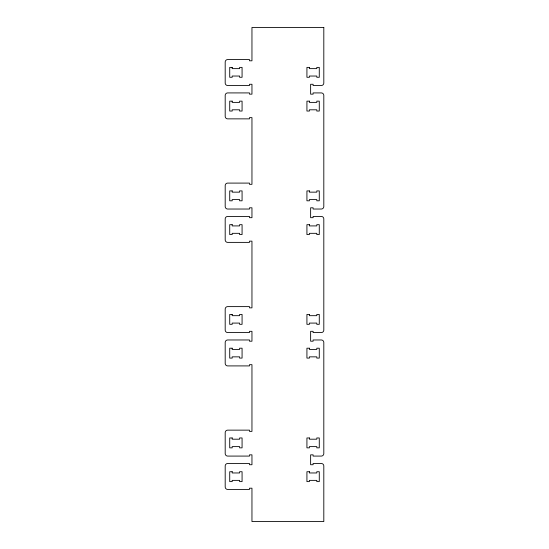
<?xml version="1.0" encoding="UTF-8"?>
<svg xmlns="http://www.w3.org/2000/svg" width="549" height="549" viewBox="0 0 549 549"><rect width="100%" height="100%" fill="white"/><g stroke="black" fill="none" stroke-linecap="round" stroke-linejoin="round"><path stroke-width="0.82" d="M323.807 27.45L251.957 27.45L251.957 60.802L249.486 60.802L249.486 59.566L227.663 59.566A2.471 2.471 0 0 0 225.193 62.037L225.193 83.036A2.471 2.471 0 0 0 227.663 85.507L249.486 85.507L249.486 84.272L251.957 84.272L251.957 94.153L249.486 94.153L249.486 92.918L227.663 92.918A2.471 2.471 0 0 0 225.193 95.389L225.193 116.388A2.471 2.471 0 0 0 227.663 118.858L249.486 118.858L249.486 117.623L251.957 117.623L251.957 184.327L249.486 184.327L249.486 183.092L227.663 183.092A2.471 2.471 0 0 0 225.193 185.562L225.193 206.561A2.471 2.471 0 0 0 227.663 209.032L249.486 209.032L249.486 207.797L251.957 207.797L251.957 217.679L249.486 217.679L249.486 216.443L227.663 216.443A2.471 2.471 0 0 0 225.193 218.914L225.193 239.913A2.471 2.471 0 0 0 227.663 242.383L249.486 242.383L249.486 241.148L251.957 241.148L251.957 307.852L249.486 307.852L249.486 306.617L227.663 306.617A2.471 2.471 0 0 0 225.193 309.087L225.193 330.086A2.471 2.471 0 0 0 227.663 332.557L249.486 332.557L249.486 331.322L251.957 331.322L251.957 341.204L249.486 341.204L249.486 339.968L227.663 339.968A2.471 2.471 0 0 0 225.193 342.439L225.193 363.438A2.471 2.471 0 0 0 227.663 365.909L249.486 365.909L249.486 364.673L251.957 364.673L251.957 431.377L249.486 431.377L249.486 430.142L227.663 430.142A2.471 2.471 0 0 0 225.193 432.612L225.193 453.611A2.471 2.471 0 0 0 227.663 456.082L249.486 456.082L249.486 454.846L251.957 454.846L251.957 464.729L249.486 464.729L249.486 463.493L227.663 463.493A2.471 2.471 0 0 0 225.193 465.964L225.193 486.963A2.471 2.471 0 0 0 227.663 489.434L249.486 489.434L249.486 488.198L251.957 488.198L251.957 521.55L323.807 521.55L323.807 465.964A2.471 2.471 0 0 0 321.337 463.493L313.102 463.493L313.102 464.729L310.631 464.729L310.631 454.846L313.102 454.846L313.102 456.082L321.337 456.082A2.471 2.471 0 0 0 323.807 453.611L323.807 342.439A2.471 2.471 0 0 0 321.337 339.968L313.102 339.968L313.102 341.204L310.631 341.204L310.631 331.322L313.102 331.322L313.102 332.557L321.337 332.557A2.471 2.471 0 0 0 323.807 330.086L323.807 218.914A2.471 2.471 0 0 0 321.337 216.443L313.102 216.443L313.102 217.679L310.631 217.679L310.631 207.797L313.102 207.797L313.102 209.032L321.337 209.032A2.471 2.471 0 0 0 323.807 206.561L323.807 95.389A2.471 2.471 0 0 0 321.337 92.918L313.102 92.918L313.102 94.153L310.631 94.153L310.631 84.272L313.102 84.272L313.102 85.507L321.337 85.507A2.471 2.471 0 0 0 323.807 83.036L323.807 27.45M232.193 67.39L229.722 67.39L229.722 77.272L232.193 77.272L232.193 76.037L239.604 76.037L239.604 77.272L242.075 77.272L242.075 67.39L239.604 67.39L239.604 68.625L232.193 68.625L232.193 67.39M309.396 67.39L306.925 67.39L306.925 77.272L309.396 77.272L309.396 76.037L316.807 76.037L316.807 77.272L319.278 77.272L319.278 67.39L316.807 67.39L316.807 68.625L309.396 68.625L309.396 67.39M232.193 101.153L229.722 101.153L229.722 111.035L232.193 111.035L232.193 109.8L239.604 109.8L239.604 111.035L242.075 111.035L242.075 101.153L239.604 101.153L239.604 102.388L232.193 102.388L232.193 101.153M309.396 101.153L306.925 101.153L306.925 111.035L309.396 111.035L309.396 109.8L316.807 109.8L316.807 111.035L319.278 111.035L319.278 101.153L316.807 101.153L316.807 102.388L309.396 102.388L309.396 101.153M232.193 190.915L229.722 190.915L229.722 200.797L232.193 200.797L232.193 199.562L239.604 199.562L239.604 200.797L242.075 200.797L242.075 190.915L239.604 190.915L239.604 192.15L232.193 192.15L232.193 190.915M309.396 190.915L306.925 190.915L306.925 200.797L309.396 200.797L309.396 199.562L316.807 199.562L316.807 200.797L319.278 200.797L319.278 190.915L316.807 190.915L316.807 192.15L309.396 192.15L309.396 190.915M232.193 224.678L229.722 224.678L229.722 234.56L232.193 234.56L232.193 233.325L239.604 233.325L239.604 234.56L242.075 234.56L242.075 224.678L239.604 224.678L239.604 225.913L232.193 225.913L232.193 224.678M309.396 224.678L306.925 224.678L306.925 234.56L309.396 234.56L309.396 233.325L316.807 233.325L316.807 234.56L319.278 234.56L319.278 224.678L316.807 224.678L316.807 225.913L309.396 225.913L309.396 224.678M232.193 314.44L229.722 314.44L229.722 324.322L232.193 324.322L232.193 323.087L239.604 323.087L239.604 324.322L242.075 324.322L242.075 314.44L239.604 314.44L239.604 315.675L232.193 315.675L232.193 314.44M309.396 314.44L306.925 314.44L306.925 324.322L309.396 324.322L309.396 323.087L316.807 323.087L316.807 324.322L319.278 324.322L319.278 314.44L316.807 314.44L316.807 315.675L309.396 315.675L309.396 314.44M232.193 348.203L229.722 348.203L229.722 358.085L232.193 358.085L232.193 356.85L239.604 356.85L239.604 358.085L242.075 358.085L242.075 348.203L239.604 348.203L239.604 349.439L232.193 349.439L232.193 348.203M309.396 348.203L306.925 348.203L306.925 358.085L309.396 358.085L309.396 356.85L316.807 356.85L316.807 358.085L319.278 358.085L319.278 348.203L316.807 348.203L316.807 349.439L309.396 349.439L309.396 348.203M232.193 437.965L229.722 437.965L229.722 447.847L232.193 447.847L232.193 446.611L239.604 446.611L239.604 447.847L242.075 447.847L242.075 437.965L239.604 437.965L239.604 439.2L232.193 439.2L232.193 437.965M309.396 437.965L306.925 437.965L306.925 447.847L309.396 447.847L309.396 446.611L316.807 446.611L316.807 447.847L319.278 447.847L319.278 437.965L316.807 437.965L316.807 439.2L309.396 439.2L309.396 437.965M232.193 471.728L229.722 471.728L229.722 481.61L232.193 481.61L232.193 480.375L239.604 480.375L239.604 481.61L242.075 481.61L242.075 471.728L239.604 471.728L239.604 472.964L232.193 472.964L232.193 471.728M309.396 471.728L306.925 471.728L306.925 481.61L309.396 481.61L309.396 480.375L316.807 480.375L316.807 481.61L319.278 481.61L319.278 471.728L316.807 471.728L316.807 472.964L309.396 472.964L309.396 471.728"/></g></svg>
